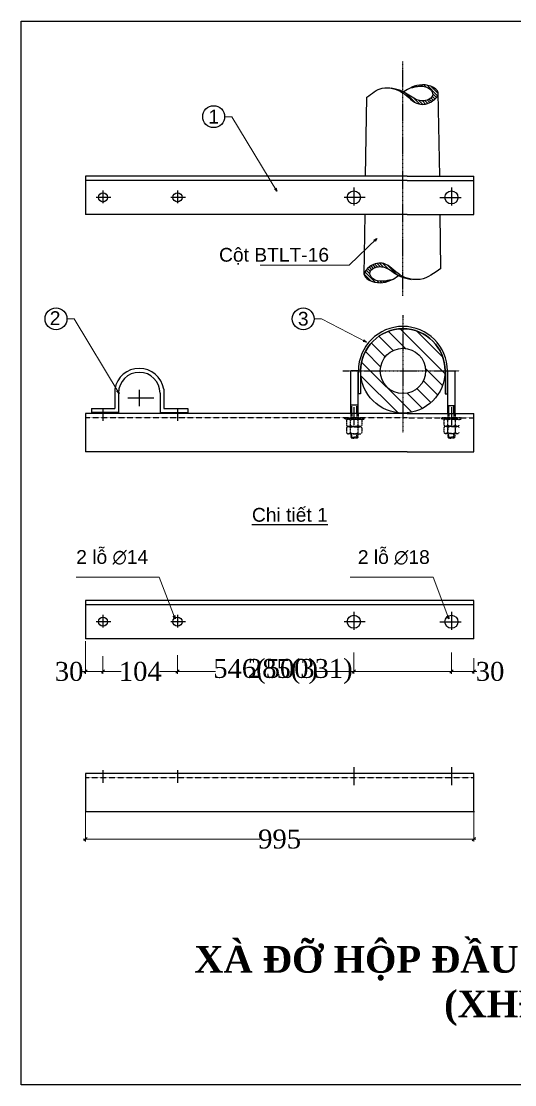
# Model space of a CAD drawing. Header units: inches. Extents: x -246336 to 136055, y -106871 to 69513.
# Drawn here: x -158849 to -156607, y -39169 to -34336 of the extents above; entities that cross this region are included whole.
import ezdxf

# ---------------------------------------------------------------- set-up
doc = ezdxf.new("R2010")
doc.units = ezdxf.units.IN
doc.header["$MEASUREMENT"] = 0
doc.linetypes.add('CENTER', pattern=[2, 1.25, -0.25, 0.25, -0.25])
doc.linetypes.add('HIDDEN', pattern=[0.375, 0.25, -0.125])
doc.styles.add('Kten', font='Vtimen.ttf')
doc.styles.get("Standard").update_dxf_attribs({"font": 'VNTIME_0.TTF', "height": 86})
doc.styles.add('VU', font='arial.ttf', dxfattribs={"height": 12})
doc.dimstyles.get("Standard").update_dxf_attribs({"dimtxt": 0.18, "dimasz": 15, "dimexe": 10, "dimexo": 10, "dimgap": 0.09, "dimtad": 0, "dimtih": 1, "dimtoh": 1, "dimdec": 0, "dimzin": 0, "dimdsep": 32, "dimtxsty": 'Standard', "dimblk": 'OBLIQUE', "dimcen": 15, "dimdle": 10, "dimclrd": 3, "dimclre": 3, "dimclrt": 3, "dimadec": 0, "dimazin": 0, "dimtfac": 1, "dimtdec": 0, "dimtofl": 0, "dimtmove": 0, "dimatfit": 3, "dimldrblk": 'OPEN30', "dimfxl": 1, "dimtolj": 1, "dimtzin": 0, "dimlwd": 0, "dimlwe": 0, "dimarcsym": 0})
pattern_1 = [(135, (-154529.145, -43611.945), (6.629126, 6.629126), [])]

# ---------------------------------------------------------------- blocks, each defined once
blk = doc.blocks.new('_OBLIQUE')
at = {"color": 0, "linetype": 'ByBlock'}
blk.add_line((-0.5, -0.5), (0.5, 0.5), dxfattribs=at)
blk = doc.blocks.new('*D251')
at = {"color": 3, "lineweight": 0}
for p, q in [((-157337.6, -37205.3), (-157337.6, -37301)), ((-158138.7, -37216.2), (-158138.7, -37301)), ((-158148.7, -37291), (-157966.4, -37291)), ((-157327.6, -37291), (-157509.9, -37291))]:
    blk.add_line(p, q, dxfattribs=at)
at = {"layer": 'Defpoints', "color": 0}
for p in [(-158138.7, -37206.2), (-157337.6, -37195.3), (-158138.7, -37291)]:
    blk.add_point(p, dxfattribs=at)
at = {"color": 3, "lineweight": 0, "xscale": 15, "yscale": 15, "zscale": 15, "rotation": 180}
blk.add_blockref('_OBLIQUE', (-158138.7, -37291), dxfattribs=at)
at = {"color": 3, "lineweight": 0, "xscale": 15, "yscale": 15, "zscale": 15}
blk.add_blockref('_OBLIQUE', (-157337.6, -37291), dxfattribs=at)
at = {"color": 3, "insert": (-157738.2, -37291), "char_height": 86, "attachment_point": 5}
blk.add_mtext('\\A1;546(500)', dxfattribs=at)
blk = doc.blocks.new('_Open30')
at = {"color": 0, "linetype": 'ByBlock', "lineweight": -2}
for p, q in [((-1, 0.27), (0, 0)), ((0, 0), (-1, -0.27)), ((0, 0), (-1, 0))]:
    blk.add_line(p, q, dxfattribs=at)
blk = doc.blocks.new('*D252')
at = {"color": 8, "linetype": 'ByBlock', "lineweight": 0}
for p, q in [((-158557, -37862.4), (-158557, -38062.8)), ((-156793.1, -37862.4), (-156793.1, -38062.8)), ((-158567, -38052.8), (-157764.7, -38052.8)), ((-156783.1, -38052.8), (-157585.3, -38052.8))]:
    blk.add_line(p, q, dxfattribs=at)
at = {"layer": 'Defpoints', "color": 0, "linetype": 'ByBlock'}
for p in [(-158557, -37852.4), (-156793.1, -37852.4), (-158557, -38052.8)]:
    blk.add_point(p, dxfattribs=at)
at = {"color": 8, "linetype": 'ByBlock', "lineweight": 0, "xscale": 15, "yscale": 15, "zscale": 15, "rotation": 180}
blk.add_blockref('_OBLIQUE', (-158557, -38052.8), dxfattribs=at)
at = {"color": 8, "linetype": 'ByBlock', "lineweight": 0, "xscale": 15, "yscale": 15, "zscale": 15}
blk.add_blockref('_OBLIQUE', (-156793.1, -38052.8), dxfattribs=at)
at = {"color": 3, "linetype": 'ByBlock', "insert": (-157675, -38052.8), "char_height": 86, "attachment_point": 5}
blk.add_mtext('\\A1;995', dxfattribs=at)
blk = doc.blocks.new('*D253')
at = {"color": 3, "lineweight": 0}
for p, q in [((-158557, -37152.5), (-158557, -37301)), ((-158477.4, -37221.7), (-158477.4, -37301)), ((-158557, -37291), (-158572, -37291)), ((-158467.4, -37291), (-158557, -37291))]:
    blk.add_line(p, q, dxfattribs=at)
at = {"layer": 'Defpoints', "color": 0}
for p in [(-158557, -37142.5), (-158477.4, -37211.7), (-158557, -37291)]:
    blk.add_point(p, dxfattribs=at)
at = {"color": 3, "lineweight": 0, "xscale": 15, "yscale": 15, "zscale": 15, "rotation": 180}
blk.add_blockref('_OBLIQUE', (-158557, -37291), dxfattribs=at)
at = {"color": 3, "lineweight": 0, "xscale": 15, "yscale": 15, "zscale": 15}
blk.add_blockref('_OBLIQUE', (-158477.4, -37291), dxfattribs=at)
at = {"color": 3, "insert": (-158631.4, -37291), "char_height": 86, "attachment_point": 5}
blk.add_mtext('\\A1;30', dxfattribs=at)
blk = doc.blocks.new('*D254')
at = {"color": 3, "lineweight": 0}
for p, q in [((-158477.4, -37221.7), (-158477.4, -37301)), ((-158138.7, -37216.2), (-158138.7, -37301)), ((-158487.4, -37291), (-158394.8, -37291)), ((-158128.7, -37291), (-158221.3, -37291))]:
    blk.add_line(p, q, dxfattribs=at)
at = {"layer": 'Defpoints', "color": 0}
for p in [(-158477.4, -37211.7), (-158138.7, -37206.2), (-158477.4, -37291)]:
    blk.add_point(p, dxfattribs=at)
at = {"color": 3, "lineweight": 0, "xscale": 15, "yscale": 15, "zscale": 15, "rotation": 180}
blk.add_blockref('_OBLIQUE', (-158477.4, -37291), dxfattribs=at)
at = {"color": 3, "lineweight": 0, "xscale": 15, "yscale": 15, "zscale": 15}
blk.add_blockref('_OBLIQUE', (-158138.7, -37291), dxfattribs=at)
at = {"color": 3, "insert": (-158308, -37291), "char_height": 86, "attachment_point": 5}
blk.add_mtext('\\A1;104', dxfattribs=at)
blk = doc.blocks.new('*D259')
at = {"color": 3, "lineweight": 0}
for p, q in [((-157337.6, -37213.5), (-157337.6, -37301)), ((-156894.3, -37205.3), (-156894.3, -37301)), ((-157337.6, -37291), (-157352.6, -37291)), ((-156884.3, -37291), (-157337.6, -37291))]:
    blk.add_line(p, q, dxfattribs=at)
at = {"layer": 'Defpoints', "color": 0}
for p in [(-157337.6, -37203.5), (-156894.3, -37195.3), (-157337.6, -37291)]:
    blk.add_point(p, dxfattribs=at)
at = {"color": 3, "lineweight": 0, "xscale": 15, "yscale": 15, "zscale": 15, "rotation": 180}
blk.add_blockref('_OBLIQUE', (-157337.6, -37291), dxfattribs=at)
at = {"color": 3, "lineweight": 0, "xscale": 15, "yscale": 15, "zscale": 15}
blk.add_blockref('_OBLIQUE', (-156894.3, -37291), dxfattribs=at)
at = {"color": 3, "insert": (-157581, -37291), "char_height": 86, "attachment_point": 5}
blk.add_mtext('\\A1;285(331)', dxfattribs=at)
blk = doc.blocks.new('*D260')
at = {"color": 3, "lineweight": 0}
for p, q in [((-156894.3, -37221.7), (-156894.3, -37301)), ((-156793.1, -37229.9), (-156793.1, -37301)), ((-156904.3, -37291), (-156793.1, -37291)), ((-156793.1, -37291), (-156778.1, -37291))]:
    blk.add_line(p, q, dxfattribs=at)
at = {"layer": 'Defpoints', "color": 0}
for p in [(-156894.3, -37211.7), (-156793.1, -37219.9), (-156793.1, -37291)]:
    blk.add_point(p, dxfattribs=at)
at = {"color": 3, "lineweight": 0, "xscale": 15, "yscale": 15, "zscale": 15, "rotation": 180}
blk.add_blockref('_OBLIQUE', (-156894.3, -37291), dxfattribs=at)
at = {"color": 3, "lineweight": 0, "xscale": 15, "yscale": 15, "zscale": 15}
blk.add_blockref('_OBLIQUE', (-156793.1, -37291), dxfattribs=at)
at = {"color": 3, "insert": (-156718.7, -37291), "char_height": 86, "attachment_point": 5}
blk.add_mtext('\\A1;30', dxfattribs=at)

msp = doc.modelspace()

# ---------------------------------------------------------------- hatches: boundary and pattern name
h = msp.add_hatch()
h.set_pattern_fill('ANSI31', color=256, scale=75, style=0)
h.set_pattern_definition(pattern_1)
edge = h.paths.add_edge_path()
edge.add_spline(control_points=[(-157110.676, -34657.16), (-157112.444, -34658.351), (-157114.209, -34659.548), (-157115.973, -34660.745)], knot_values=[21.89385475, 21.89385475, 21.89385475, 21.89385475, 22.14969373, 22.14969373, 22.14969373, 22.14969373], degree=3, periodic=0)
edge.add_spline(control_points=[(-157115.973, -34660.745), (-157131.711, -34650.24), (-157149.632, -34642.783), (-157167.647, -34639.531)], knot_values=[4.89088632, 4.89088632, 4.89088632, 4.89088632, 7.03316004, 7.03316004, 7.03316004, 7.03316004], degree=3, periodic=0)
edge.add_spline(control_points=[(-157167.647, -34639.531), (-157150.73, -34643.026), (-157130.999, -34647.102), (-157113.184, -34655.839), (-157110.676, -34657.16)], knot_values=[10.76896688, 10.76896688, 10.76896688, 10.76896688, 12.819746, 13.16066764, 13.16066764, 13.16066764, 13.16066764], degree=3, periodic=0)
h = msp.add_hatch()
h.set_pattern_fill('ANSI31', color=8, scale=75, style=0)
h.set_pattern_definition(pattern_1)
edge = h.paths.add_edge_path()
edge.add_spline(control_points=[(-157079.467, -34638.43), (-157051.88, -34624.903), (-157004.789, -34615.827), (-156955.616, -34648.228), (-156953.899, -34660.745)], knot_values=[14.98600577, 14.98600577, 14.98600577, 14.98600577, 18.65163761, 20.43862137, 20.43862137, 20.43862137, 20.43862137], degree=3, periodic=0)
edge.add_line((-156953.899, -34660.745), (-156953.84, -34664.962))
edge.add_spline(control_points=[(-156953.84, -34664.962), (-156955.032, -34676.648), (-156985.782, -34709.377), (-157055.167, -34722.762), (-157089.821, -34678.202), (-157115.973, -34660.745)], knot_values=[7.03316004, 7.03316004, 7.03316004, 7.03316004, 8.65718738, 11.22839851, 14.78826838, 14.78826838, 14.78826838, 14.78826838], degree=3, periodic=0)
edge.add_spline(control_points=[(-157115.973, -34660.745), (-157114.209, -34659.548), (-157112.444, -34658.351), (-157110.676, -34657.16)], knot_values=[21.89385475, 21.89385475, 21.89385475, 21.89385475, 22.14969373, 22.14969373, 22.14969373, 22.14969373], degree=3, periodic=0)
edge.add_spline(control_points=[(-157110.676, -34657.16), (-157102.567, -34661.431), (-157084.993, -34672.865), (-157053.713, -34695.07), (-157010.932, -34703.286), (-156971.497, -34674.489), (-156992.865, -34634.505), (-157036.395, -34628.368), (-157066.095, -34635.306), (-157079.467, -34638.43)], knot_values=[0, 0, 0, 0, 1.10264606, 2.49407649, 4.5991852, 6.01758096, 7.07823259, 9.10720357, 10.76896688, 10.76896688, 10.76896688, 10.76896688], degree=3, periodic=0)
h = msp.add_hatch()
h.set_pattern_fill('ANSI31', color=8, scale=75, style=0)
h.set_pattern_definition([(315, (-159715.171, -26536.766), (-6.629126, -6.629126), [])])
edge = h.paths.add_edge_path()
edge.add_spline(control_points=[(-157164.85, -35510.281), (-157192.436, -35523.809), (-157239.527, -35532.884), (-157288.7, -35500.483), (-157290.417, -35487.966)], knot_values=[14.98600577, 14.98600577, 14.98600577, 14.98600577, 18.65163761, 20.43862137, 20.43862137, 20.43862137, 20.43862137], degree=3, periodic=0)
edge.add_line((-157290.417, -35487.966), (-157290.476, -35483.749))
edge.add_spline(control_points=[(-157290.476, -35483.749), (-157289.284, -35472.063), (-157258.534, -35439.334), (-157189.149, -35425.949), (-157154.495, -35470.509), (-157128.343, -35487.966)], knot_values=[7.03316004, 7.03316004, 7.03316004, 7.03316004, 8.65718738, 11.22839851, 14.78826838, 14.78826838, 14.78826838, 14.78826838], degree=3, periodic=0)
edge.add_spline(control_points=[(-157128.343, -35487.966), (-157130.108, -35489.163), (-157131.872, -35490.36), (-157133.64, -35491.551)], knot_values=[21.89385475, 21.89385475, 21.89385475, 21.89385475, 22.14969373, 22.14969373, 22.14969373, 22.14969373], degree=3, periodic=0)
edge.add_spline(control_points=[(-157133.64, -35491.551), (-157141.749, -35487.281), (-157159.324, -35475.846), (-157190.604, -35453.641), (-157233.385, -35445.426), (-157272.82, -35474.222), (-157251.451, -35514.206), (-157207.921, -35520.343), (-157178.222, -35513.405), (-157164.85, -35510.281)], knot_values=[0, 0, 0, 0, 1.10264606, 2.49407649, 4.5991852, 6.01758096, 7.07823259, 9.10720357, 10.76896688, 10.76896688, 10.76896688, 10.76896688], degree=3, periodic=0)
h = msp.add_hatch()
h.set_pattern_fill('ANSI31', color=9, scale=14.525, style=0)
h.set_pattern_definition([(135, (-156414.14, -33707.45), (32.60956, 32.60956), [])])
h.paths.add_polyline_path([(-157114.68, -35821.923, 0.41421356), (-157217.76, -35925.003), (-157306.618, -35925.003, -0.41421356), (-157114.68, -35733.066)])
h.paths.add_polyline_path([(-157114.68, -35821.923), (-157114.68, -35733.066, -0.41421356), (-156922.743, -35925.003), (-157011.6, -35925.003, 0.41421356)])
h.paths.add_polyline_path([(-157011.6, -35925.003), (-156922.743, -35925.003), (-156922.743, -35925.134, -0.41401434), (-157114.68, -36116.941), (-157114.68, -36028.083, 0.41421356)])
h.paths.add_polyline_path([(-157114.68, -36028.083), (-157114.68, -36116.941, -0.41401434), (-157306.618, -35925.134), (-157306.618, -35925.003), (-157217.76, -35925.003, 0.41421356)])

# ---------------------------------------------------------------- linework, layer by layer
at = {"color": 1}
msp.add_line((-158848.649, -34335.837), (-154470.802, -34335.837), dxfattribs=at)
at = {"color": 4, "linetype": 'CENTER', "ltscale": 3}
for p, q in [((-157114.68, -35584.076), (-157114.68, -34517.912)), ((-157114.68, -35671.63), (-157114.68, -36204.365)), ((-157387.415, -35925.003), (-156858.709, -35925.003))]:
    msp.add_line(p, q, dxfattribs=at)
for p, q in [((-157284.332, -35039.13), (-157278.33, -34681.097)), ((-156947.614, -35039.13), (-156953.899, -34660.745)), ((-157095.648, -35039.13), (-158557.009, -35039.13)), ((-158557.009, -35039.13), (-158557.009, -35214.13)), ((-157095.648, -35039.13), (-156793.062, -35039.13)), ((-156793.062, -35214.13), (-156793.062, -35039.13)), ((-157095.648, -35059.13), (-158557.009, -35059.13)), ((-157095.648, -35059.13), (-156793.062, -35059.13)), ((-157095.648, -35214.13), (-158557.009, -35214.13)), ((-157290.547, -35486.615), (-157286.763, -35214.13)), ((-157095.648, -35214.13), (-156793.062, -35214.13)), ((-156941.782, -35459.055), (-156945.183, -35214.13)), ((-157351.634, -36120.221), (-157351.634, -35924.901)), ((-157318.434, -35924.901), (-157351.634, -35924.901)), ((-157318.434, -36120.221), (-157318.434, -35924.901)), ((-157316.993, -36028.753), (-157316.993, -35925.003)), ((-157306.618, -35925.003), (-157306.618, -36028.753)), ((-156922.743, -35925.003), (-156922.743, -36028.753)), ((-156912.368, -36028.753), (-156912.368, -35925.003)), ((-156910.926, -36120.221), (-156910.926, -35924.901)), ((-156910.926, -35924.901), (-156877.727, -35924.901)), ((-156877.727, -36120.221), (-156877.727, -35924.901)), ((-158423.564, -36007.447), (-158423.564, -36095.605)), ((-158406.924, -36025.814), (-158406.924, -36113.971)), ((-158218.174, -36025.814), (-158218.174, -36113.971)), ((-158201.534, -36007.447), (-158201.534, -36095.605)), ((-157306.618, -36028.753), (-157316.993, -36028.753)), ((-156922.743, -36028.753), (-156912.368, -36028.753)), ((-158529.541, -36095.605), (-158529.541, -36113.971)), ((-158529.541, -36095.605), (-158423.564, -36095.605)), ((-158201.534, -36095.605), (-158091.887, -36095.605)), ((-158091.887, -36095.605), (-158091.887, -36113.971)), ((-158557.009, -36117.991), (-158557.009, -36292.991)), ((-157095.648, -36117.991), (-158557.009, -36117.991)), ((-158406.924, -36113.971), (-158529.541, -36113.971)), ((-158218.174, -36113.971), (-158091.887, -36113.971)), ((-157095.648, -36117.991), (-156793.062, -36117.991)), ((-156793.062, -36292.991), (-156793.062, -36117.991)), ((-157095.648, -36292.991), (-158557.009, -36292.991)), ((-157095.648, -36292.991), (-156793.062, -36292.991)), ((-156793.062, -36967.521), (-158557.009, -36967.521)), ((-158557.009, -36967.521), (-158557.009, -37142.521)), ((-156793.062, -37142.521), (-156793.062, -36967.521)), ((-156793.062, -36987.521), (-158557.009, -36987.521)), ((-156793.062, -37142.521), (-158557.009, -37142.521)), ((-156793.062, -37753.734), (-158557.009, -37753.734)), ((-158557.009, -37753.734), (-158557.009, -37928.734)), ((-156793.062, -37928.734), (-156793.062, -37753.734)), ((-156789.753, -37928.734), (-158557.009, -37928.734))]:
    msp.add_line(p, q)
at = {"color": 8}
for p, q in [((-158477.354, -35105.314), (-158477.354, -35162.388)), ((-158138.698, -35105.314), (-158138.698, -35162.388)), ((-157337.62, -35091.972), (-157337.62, -35173.506)), ((-156894.326, -35091.972), (-156894.326, -35173.506)), ((-158441.01, -35136.445), (-158508.506, -35136.445)), ((-158102.354, -35136.445), (-158169.85, -35136.445)), ((-157285.699, -35136.445), (-157382.123, -35136.445)), ((-156946.247, -35136.445), (-156849.823, -35136.445)), ((-158363.94, -36047.853), (-158246.476, -36047.853)), ((-158312.549, -36011.121), (-158312.549, -36084.585)), ((-158477.354, -36094.476), (-158477.354, -36151.55)), ((-158138.698, -36094.476), (-158138.698, -36151.55)), ((-157337.62, -36090.317), (-157337.62, -36171.851)), ((-156894.326, -36090.317), (-156894.326, -36171.851)), ((-157337.62, -37020.363), (-157337.62, -37101.897)), ((-156894.326, -37020.363), (-156894.326, -37101.897)), ((-158441.01, -37064.836), (-158508.506, -37064.836)), ((-158477.354, -37033.705), (-158477.354, -37090.779)), ((-158102.354, -37064.836), (-158169.85, -37064.836)), ((-158138.698, -37033.705), (-158138.698, -37090.779)), ((-157285.699, -37064.836), (-157382.123, -37064.836)), ((-156946.247, -37064.836), (-156849.823, -37064.836)), ((-158477.354, -37739.402), (-158477.354, -37796.476)), ((-158138.698, -37739.402), (-158138.698, -37796.476)), ((-157337.62, -37726.06), (-157337.62, -37807.594)), ((-156894.326, -37726.06), (-156894.326, -37807.594))]:
    msp.add_line(p, q, dxfattribs=at)
at = {"color": 4}
for p, q in [((-157353.228, -36079.006), (-157320.029, -36079.006)), ((-157346.163, -36120.221), (-157346.163, -36084.566)), ((-157323.905, -36120.221), (-157323.905, -36084.566)), ((-156876.132, -36083.353), (-156909.332, -36083.353)), ((-156905.455, -36120.221), (-156905.455, -36084.566)), ((-156883.198, -36120.221), (-156883.198, -36084.566))]:
    msp.add_line(p, q, dxfattribs=at)
at = {"color": 8, "linetype": 'HIDDEN'}
for p, q in [((-157095.648, -36137.991), (-158557.009, -36137.991)), ((-157095.648, -36137.991), (-156793.062, -36137.991)), ((-156793.062, -37773.734), (-158557.009, -37773.734))]:
    msp.add_line(p, q, dxfattribs=at)
at = {"color": 8, "linetype": 'HIDDEN', "ltscale": 5}
for p, q in [((-157378.752, -36144.868), (-157378.752, -36138.6)), ((-157378.752, -36138.6), (-157291.316, -36138.6)), ((-157335.034, -36144.868), (-157378.752, -36144.868)), ((-157370.576, -36149.372), (-157370.576, -36172.206)), ((-157335.839, -36144.708), (-157362.015, -36144.708)), ((-157353.431, -36172.206), (-157353.431, -36149.372)), ((-157353.431, -36172.206), (-157353.431, -36149.372)), ((-157351.634, -36120.221), (-157351.634, -36138.045)), ((-157346.163, -36120.221), (-157346.163, -36138.566)), ((-157335.839, -36144.708), (-157309.662, -36144.708)), ((-157335.034, -36144.868), (-157291.316, -36144.868)), ((-157323.905, -36120.221), (-157323.905, -36138.045)), ((-157318.434, -36120.221), (-157318.434, -36138.045)), ((-157318.247, -36172.206), (-157318.247, -36149.372)), ((-157301.101, -36149.372), (-157301.101, -36172.206)), ((-157291.316, -36144.868), (-157291.316, -36138.6)), ((-156938.045, -36144.259), (-156938.045, -36137.991)), ((-156850.608, -36137.991), (-156938.045, -36137.991)), ((-156894.326, -36144.259), (-156938.045, -36144.259)), ((-156928.259, -36148.763), (-156928.259, -36171.596)), ((-156893.522, -36144.099), (-156919.698, -36144.099)), ((-156911.114, -36171.596), (-156911.114, -36148.763)), ((-156910.926, -36120.221), (-156910.926, -36137.931)), ((-156905.455, -36120.221), (-156905.455, -36138.265)), ((-156894.326, -36144.259), (-156850.608, -36144.259)), ((-156893.522, -36144.099), (-156867.345, -36144.099)), ((-156883.198, -36120.221), (-156883.198, -36137.597)), ((-156877.727, -36120.221), (-156877.727, -36137.597)), ((-156875.93, -36171.596), (-156875.93, -36148.763)), ((-156875.93, -36171.596), (-156875.93, -36148.763)), ((-157370.576, -36183.123), (-157370.576, -36205.956)), ((-157335.839, -36176.87), (-157362.015, -36176.87)), ((-157335.839, -36178.459), (-157362.015, -36178.459)), ((-157353.431, -36205.956), (-157353.431, -36183.123)), ((-157353.431, -36205.956), (-157353.431, -36183.123)), ((-157335.839, -36176.87), (-157309.662, -36176.87)), ((-157335.839, -36178.459), (-157309.662, -36178.459)), ((-157318.247, -36205.956), (-157318.247, -36183.123)), ((-157301.101, -36183.123), (-157301.101, -36205.956)), ((-156928.259, -36181.877), (-156928.259, -36204.71)), ((-156893.522, -36176.26), (-156919.698, -36176.26)), ((-156893.522, -36177.213), (-156919.698, -36177.213)), ((-156911.114, -36204.71), (-156911.114, -36181.877)), ((-156910.55, -36176.317), (-156910.55, -36192.311)), ((-156893.522, -36176.26), (-156867.345, -36176.26)), ((-156893.522, -36177.213), (-156867.345, -36177.213)), ((-156875.93, -36204.71), (-156875.93, -36181.877)), ((-156875.93, -36204.71), (-156875.93, -36181.877)), ((-157335.839, -36210.62), (-157362.015, -36210.62)), ((-157351.258, -36210.678), (-157351.258, -36226.671)), ((-157351.258, -36226.671), (-157335.034, -36226.671)), ((-157351.258, -36226.671), (-157346.163, -36231.033)), ((-157346.163, -36231.033), (-157346.163, -36210.62)), ((-157346.163, -36231.033), (-157335.034, -36231.033)), ((-157335.839, -36210.62), (-157309.662, -36210.62)), ((-157318.81, -36226.671), (-157335.034, -36226.671)), ((-157323.905, -36231.033), (-157335.034, -36231.033)), ((-157323.905, -36231.033), (-157323.905, -36210.62)), ((-157318.81, -36226.671), (-157323.905, -36231.033)), ((-157318.81, -36210.678), (-157318.81, -36226.671)), ((-156893.522, -36209.374), (-156919.698, -36209.374)), ((-156910.55, -36209.431), (-156910.55, -36225.425)), ((-156910.55, -36225.425), (-156894.326, -36225.425)), ((-156910.55, -36225.425), (-156905.455, -36229.787)), ((-156905.455, -36229.787), (-156905.455, -36209.374)), ((-156905.455, -36229.787), (-156894.326, -36229.787)), ((-156878.103, -36225.425), (-156894.326, -36225.425)), ((-156883.198, -36229.787), (-156894.326, -36229.787)), ((-156893.522, -36209.374), (-156867.345, -36209.374)), ((-156883.198, -36229.787), (-156883.198, -36209.374)), ((-156878.103, -36225.425), (-156883.198, -36229.787)), ((-156878.103, -36209.431), (-156878.103, -36225.425))]:
    msp.add_line(p, q, dxfattribs=at)
msp.add_lwpolyline([(-158848.649, -34335.837), (-154470.802, -34335.837), (-154470.802, -39168.908), (-158848.649, -39168.908)], close=True)
for centre, radius in [((-157974.42, -34769.387), 49.707), ((-158477.354, -35136.445), 20.754), ((-158138.698, -35136.445), 20.754), ((-157337.62, -35136.445), 29.649), ((-156894.326, -35136.445), 29.649), ((-158690.704, -35688.071), 49.707), ((-157567.593, -35688.071), 49.707), ((-157114.68, -35925.003), 191.938), ((-158477.354, -37064.836), 20.754), ((-158138.698, -37064.836), 20.754), ((-157337.62, -37064.836), 29.649), ((-156894.326, -37064.836), 29.649)]:
    msp.add_circle(centre, radius)
at = {"color": 9}
msp.add_circle((-157114.68, -35925.003), 103.08, dxfattribs=at)
for centre, radius, start, end in [((-157114.68, -35925.003), 202.312, 0, 180), ((-157114.68, -35925.003), 191.938, 0, 180), ((-158312.549, -36025.814), 112.524, 90, 170.606165), ((-158312.549, -36025.814), 94.375, 90, 180), ((-158312.549, -36025.814), 112.524, 9.393835, 90), ((-158312.549, -36025.814), 94.375, 0, 90)]:
    msp.add_arc(centre, radius, start, end)
at = {"color": 8, "linetype": 'HIDDEN', "ltscale": 5}
for centre, radius, start, end in [((-157362.003, -36154.918), 10.21, 32.902195, 147.097805), ((-157335.839, -36180.217), 35.509, 60.302264, 119.697736), ((-157309.674, -36154.918), 10.21, 32.902195, 147.097805), ((-156919.686, -36154.309), 10.21, 32.902195, 147.097805), ((-156893.522, -36179.608), 35.509, 60.302264, 119.697736), ((-156867.357, -36154.309), 10.21, 32.902195, 147.097805), ((-157362.003, -36166.659), 10.21, 212.902195, 327.097805), ((-157362.003, -36188.669), 10.21, 32.902195, 147.097805), ((-157335.839, -36141.361), 35.509, 240.302264, 299.697736), ((-157335.839, -36141.361), 35.509, 240.302264, 299.697736), ((-157335.839, -36213.968), 35.509, 60.302264, 119.697736), ((-157309.674, -36166.659), 10.21, 212.902195, 327.097805), ((-157309.674, -36188.669), 10.21, 32.902195, 147.097805), ((-156919.686, -36166.05), 10.21, 212.902195, 327.097805), ((-156919.686, -36187.423), 10.21, 32.902195, 147.097805), ((-156893.522, -36140.751), 35.509, 240.302264, 299.697736), ((-156893.522, -36140.751), 35.509, 240.302264, 299.697736), ((-156893.522, -36212.722), 35.509, 60.302264, 119.697736), ((-156867.357, -36166.05), 10.21, 212.902195, 327.097805), ((-156867.357, -36187.423), 10.21, 32.902195, 147.097805), ((-157362.003, -36200.41), 10.21, 212.902195, 327.097805), ((-157335.839, -36175.111), 35.509, 240.302264, 299.697736), ((-157335.839, -36175.111), 35.509, 240.302264, 299.697736), ((-157309.674, -36200.41), 10.21, 212.902195, 327.097805), ((-156919.686, -36199.164), 10.21, 212.902195, 327.097805), ((-156893.522, -36173.865), 35.509, 240.302264, 299.697736), ((-156893.522, -36173.865), 35.509, 240.302264, 299.697736), ((-156867.357, -36199.164), 10.21, 212.902195, 327.097805)]:
    msp.add_arc(centre, radius, start, end, dxfattribs=at)
for points in [[(-157278.33, -34681.097), (-157208.439, -34640.019), (-157115.973, -34660.745), (-157042.769, -34711.358), (-156979.856, -34698.168), (-156953.899, -34660.745), (-156987.623, -34631.446), (-157085.487, -34641.532), (-157115.973, -34660.745)], [(-157079.467, -34638.43), (-157038.516, -34631.431), (-156989.885, -34645.853), (-156979.247, -34670.142), (-157005.082, -34694.431), (-157057.513, -34689.876), (-157087.147, -34671.66), (-157118.302, -34653.443), (-157167.647, -34639.531)], [(-156941.782, -35459.055), (-157035.877, -35508.692), (-157128.343, -35487.966), (-157201.547, -35437.353), (-157264.46, -35450.543), (-157290.417, -35487.966), (-157256.693, -35517.266), (-157158.829, -35507.18), (-157128.343, -35487.966)], [(-157164.85, -35510.281), (-157205.8, -35517.28), (-157254.431, -35502.858), (-157265.069, -35478.569), (-157239.234, -35454.281), (-157186.804, -35458.835), (-157157.169, -35477.051), (-157126.015, -35495.268), (-157076.669, -35509.181)]]:
    msp.add_spline(points, degree=3)
at = {"layer": 'Defpoints', "color": 0, "linetype": 'ByBlock'}
for p in [(-158477.354, -35162.388), (-158138.698, -35162.388), (-157337.62, -35173.506), (-156894.326, -35173.506), (-158557.009, -35214.13), (-158557.009, -36292.991), (-158477.354, -37090.779), (-158138.698, -37090.779), (-157337.62, -37101.897), (-156894.326, -37101.897), (-158557.009, -37928.734)]:
    msp.add_point(p, dxfattribs=at)

# ---------------------------------------------------------------- texts
for s, insert, char_height, width, attachment_point, style in [('1', (-157974.42, -34769.387), 62.5, 111.22694, 5, 'VU'), ('Cột BTLT-16', (-157950.019, -35404.036), 62.5, 770.49936, 4, 'VU'), ('2', (-158694.962, -35684.916), 62.5, 111.22694, 5, 'VU'), ('3', (-157567.593, -35688.071), 62.5, 111.22694, 5, 'VU'), ('{\\LChi tiết 1}', (-157800.624, -36547.594), 62.5, 486.33973, 1, 'VU'), ('2 lỗ {\\fSymbol|b0|i0|c2|p18;Æ}14', (-158599.06, -36739.159), 62.5, 939.695, 1, 'VU'), ('2 lỗ {\\fSymbol|b0|i0|c2|p18;Æ}18', (-157319.46, -36739.658), 62.5, 939.695, 1, 'VU'), ('{\\fTimes New Roman|b1|i0|c0|p18;\\C0;XÀ \\fTimes New Roman|b1|i0|c238|p18;Đ\\fTimes New Roman|b1|i0|c0|p18;Ỡ HỘP \\fTimes New Roman|b1|i0|c238|p18;Đ\\fTimes New Roman|b1|i0|c0|p18;ẦU CÁP CỘT LY TÂM\\P(XH\\fTimes New Roman|b1|i0|c238|p18;Đ\\fTimes New Roman|b1|i0|c0|p18;T-C)}', (-156503.962, -38720.267), 121.599265, 4284.1064, 5, 'Kten')]:
    msp.add_mtext(s, dxfattribs=dict(insert=insert, char_height=char_height, width=width, attachment_point=attachment_point, style=style))

# ---------------------------------------------------------------- dimensions: what is measured, and where the dimension line sits
for base, p1, p2, text, picture, middle in [((-158557.009, -37290.987), (-158477.354, -37211.69), (-158557.009, -37142.521), '30', '*D253', (-158631.379, -37290.987)), ((-158477.354, -37290.987), (-158138.698, -37206.222), (-158477.354, -37211.69), '104', '*D254', (-158308.026, -37290.987)), ((-158138.698, -37290.987), (-157337.62, -37195.284), (-158138.698, -37206.222), '546(500)', '*D251', (-157738.159, -37290.987)), ((-157337.62, -37290.987), (-156894.326, -37195.284), (-157337.62, -37203.487), '285(331)', '*D259', (-157581.007, -37290.987)), ((-156793.062, -37290.987), (-156894.326, -37211.69), (-156793.062, -37219.893), '30', '*D260', (-156718.692, -37290.987))]:
    dim = msp.add_linear_dim(base=base, p1=p1, p2=p2, angle=180, text=text, dimstyle='Standard', override={"dimscale": 1})
    dim.commit()
    dim.dimension.update_dxf_attribs({"geometry": picture, "text_midpoint": middle})
at = {"color": 0, "linetype": 'ByBlock'}
dim = msp.add_linear_dim(base=(-158557.009, -38052.848), p1=(-156793.062, -37852.445), p2=(-158557.009, -37852.445), angle=180, text='995', dimstyle='Standard', override={"dimscale": 1, "dimclrd": 8, "dimclre": 8}, dxfattribs=at)
dim.commit()
dim.dimension.update_dxf_attribs({"geometry": '*D252', "text_midpoint": (-157675.036, -38052.848)})

# ---------------------------------------------------------------- leaders
at = {"color": 4}
for points in [[(-157687.613, -35108.068), (-157891.519, -34769.387), (-157924.713, -34769.387)], [(-158403.897, -36026.752), (-158607.803, -35688.071), (-158640.997, -35688.071)], [(-157280.786, -35794.244), (-157484.692, -35688.071), (-157517.886, -35688.071)]]:
    msp.add_leader(points, dimstyle='Standard', override={"dimscale": 1}, dxfattribs=at)
for points, override in [([(-157233.011, -35323.594), (-157358.463, -35444.83), (-157763.145, -35444.83)], {"dimscale": 1, "dimtxt": 2.5, "dimtad": 0, "dimtxsty": 'Standard', "dimclrd": 8, "dimclre": 8}), ([(-158149.737, -37051.779), (-158222.13, -36862.7), (-158599.338, -36862.7)], {"dimscale": 1, "dimtad": 0}), ([(-156905.365, -37051.779), (-156977.758, -36862.7), (-157354.966, -36862.7)], {"dimscale": 1, "dimtad": 0})]:
    msp.add_leader(points, dimstyle='Standard', override=override)

doc.saveas('drawing.dxf')
